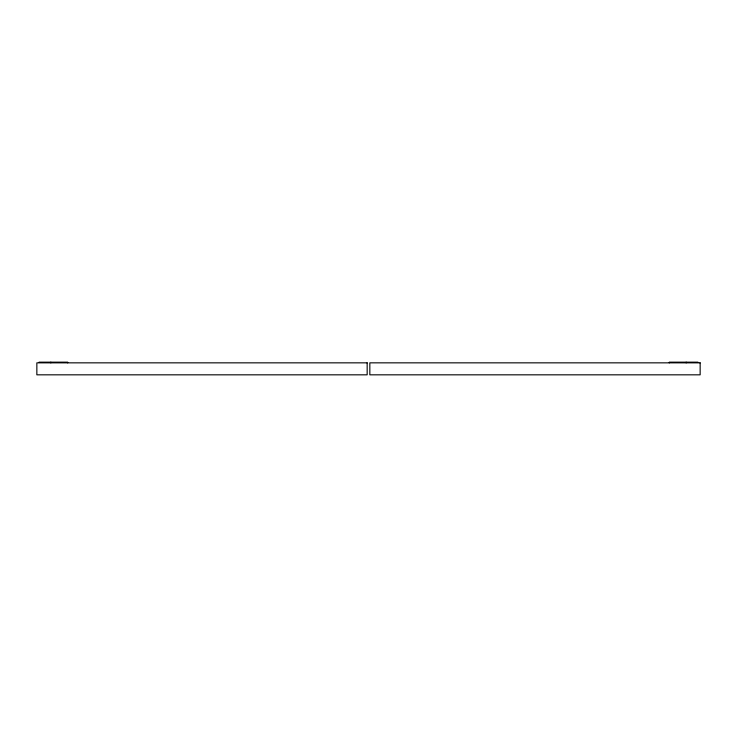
<?xml version="1.0" encoding="UTF-8"?>
<svg xmlns="http://www.w3.org/2000/svg" width="737" height="737" viewBox="0 0 737 737"><rect width="100%" height="100%" fill="white"/><g stroke="black" fill="none" stroke-linecap="round" stroke-linejoin="round"><path stroke-width="1.11" d="M39.052 362.171L67.693 362.171L67.693 362.844M697.948 362.171L669.307 362.171L669.307 362.844M686.165 362.171L686.165 362.844M50.835 362.171L50.835 362.844M367.164 362.844L36.85 362.844L36.85 374.829L367.164 374.829L367.164 362.844M700.15 362.844L369.836 362.844L369.836 374.829L700.15 374.829L700.15 362.844"/></g></svg>
